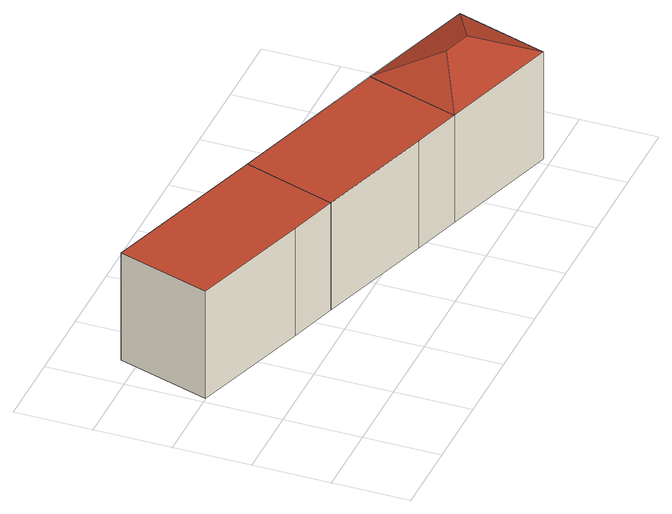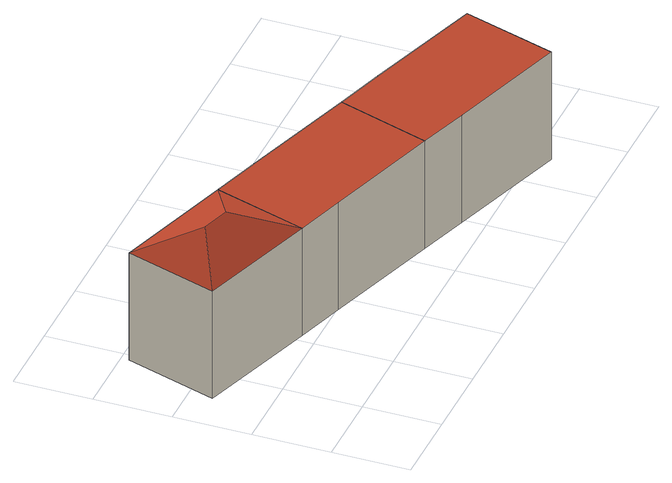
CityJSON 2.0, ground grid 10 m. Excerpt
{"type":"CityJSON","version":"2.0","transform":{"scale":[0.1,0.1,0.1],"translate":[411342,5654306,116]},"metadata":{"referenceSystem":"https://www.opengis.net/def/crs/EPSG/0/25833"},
"CityObjects":{
"building1":{"type":"Building","attributes":{"Dachtyp_tdc":"tdcPolyFlatRoof","Gemeindeschluessel":14612000,"Dachneigung":0,"QualitaetDacherkennung":38,"Geometrietyp2DReferenz":"3000","measuredHeight":15.32,"function":"31001_9998","roofType":"1000"},"geometry":[{"type":"Solid","lod":"2","boundaries":[[[[0,1,2,3]],[[1,4,5,2]],[[4,6,7,5]],[[6,8,9,7]],[[8,10,11,9]],[[10,0,3,11]],[[10,8,6,4,1,0]],[[3,2,5,7,9,11]]]],"semantics":{"surfaces":[{"type":"WallSurface"},{"type":"RoofSurface"},{"type":"GroundSurface"}],"values":[[0,0,0,0,0,0,1,2]]}}]},
"building2":{"type":"Building","attributes":{"Dachtyp_tdc":"tdcPolyFlatRoof","Gemeindeschluessel":14612000,"Dachneigung":0,"QualitaetDacherkennung":39,"Geometrietyp2DReferenz":"3000","measuredHeight":15.28,"function":"31001_9998","roofType":"1000"},"geometry":[{"type":"Solid","lod":"2","boundaries":[[[[12,13,14,15]],[[13,16,17,14]],[[16,18,19,17]],[[16,13,12,8,10,18]],[[19,11,9,15,14,17]],[[18,10,11,19]],[[10,8,9,11]],[[8,12,15,9]]]],"semantics":{"surfaces":[{"type":"WallSurface"},{"type":"RoofSurface"},{"type":"GroundSurface"}],"values":[[0,0,0,1,2,0,0,0]]}}]},
"building3":{"type":"Building","attributes":{"Dachtyp_tdc":"tdcFreeFormRoof","Gemeindeschluessel":14612000,"Dachneigung":25.57,"QualitaetDacherkennung":9,"Geometrietyp2DReferenz":"3000","measuredHeight":18.33,"function":"31001_9998","roofType":"5000"},"geometry":[{"type":"Solid","lod":"2","boundaries":[[[[16,13,14,17]],[[13,20,21,14]],[[20,22,23,21]],[[22,16,17,23]],[[24,22,20]],[[25,24,20,13]],[[25,13,16]],[[24,25,16,22]],[[17,14,21,23]]]],"semantics":{"surfaces":[{"type":"WallSurface"},{"type":"RoofSurface"},{"type":"GroundSurface"}],"values":[[0,0,0,0,1,1,1,1,2]]}}]}
},
"vertices":[
[166,150,157],[8,201,157],[8,201,4],[166,150,4],[46,322,157],[46,322,4],[205,271,157],[205,271,4],[270,250,157],[270,250,4],[231,130,157],[231,130,4],
[425,201,157],[489,181,157],[489,181,4],[425,201,4],[451,60,157],[451,60,4],[387,80,157],[387,80,4],
[648,130,157],[648,130,4],[610,10,157],[610,10,4],[568,89,187],[530,101,187]
]}
